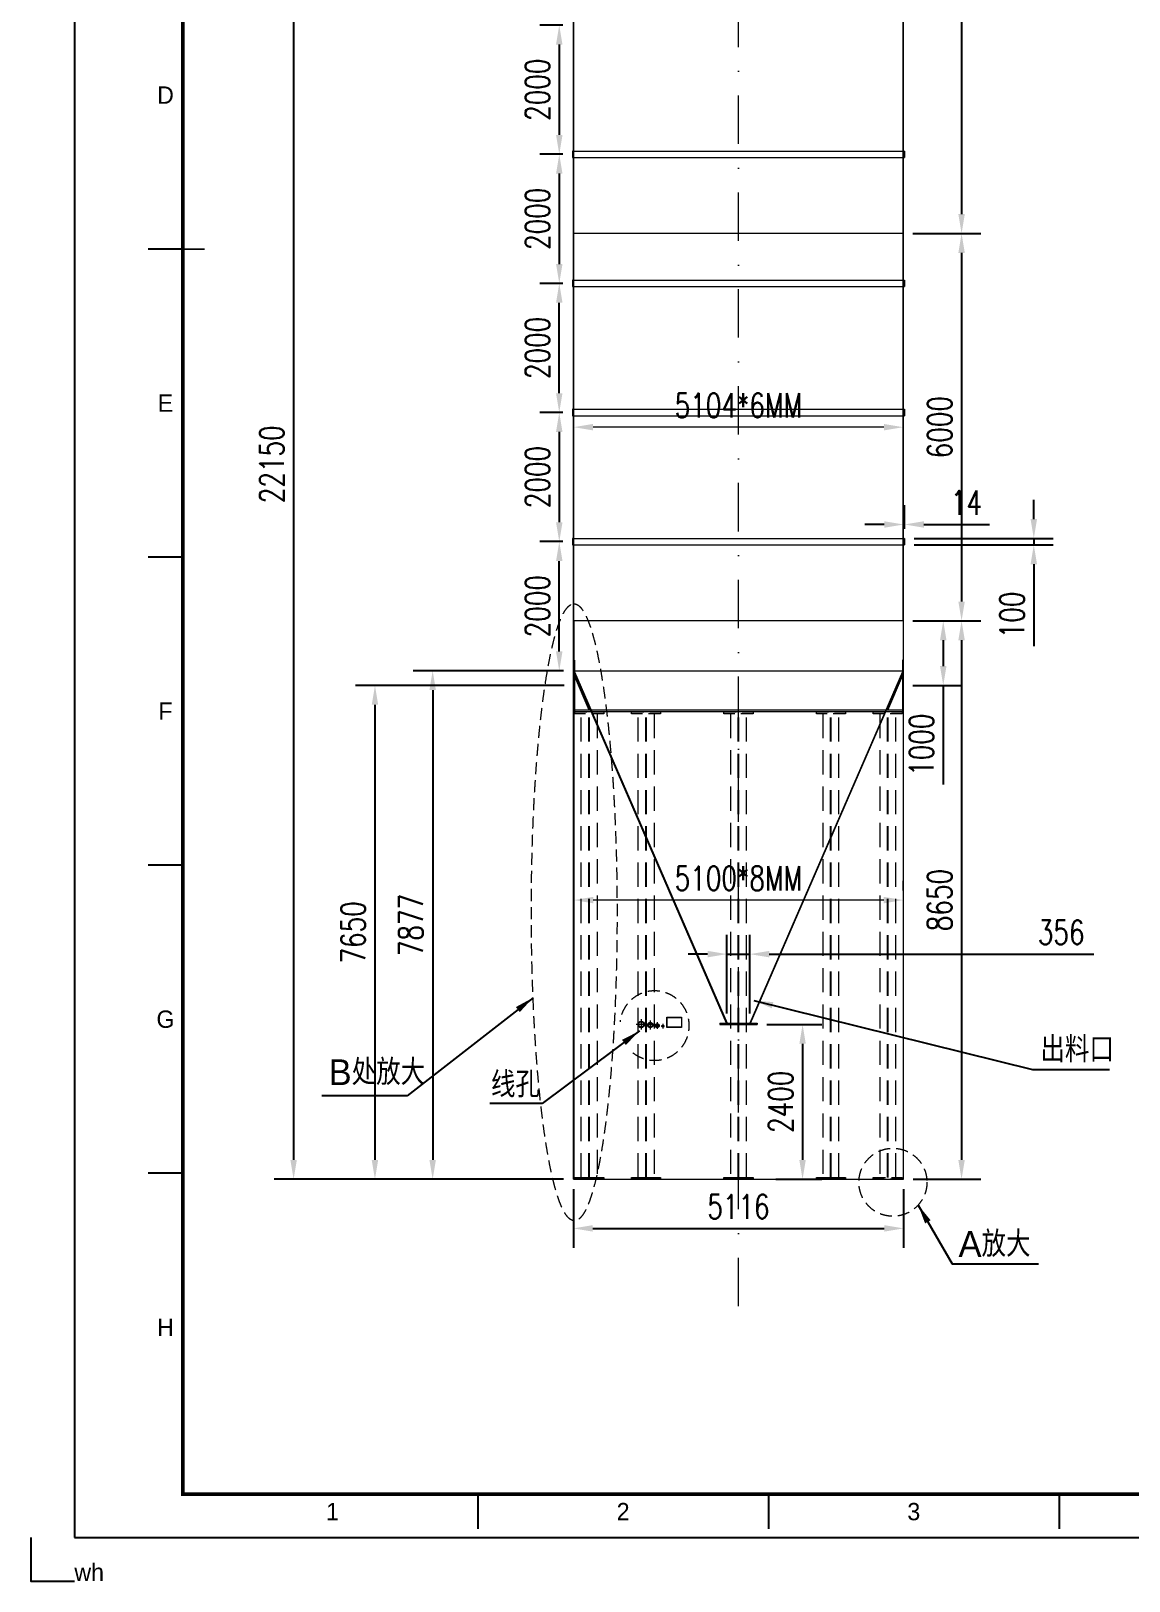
# Model space of a CAD drawing. Extents: x -1260320 to -915870, y -314911 to -145307.
# Drawn here: x -1177567 to -1160558, y -314911 to -290902 of the extents above; entities that cross this region are included whole.
import ezdxf
from ezdxf.enums import TextEntityAlignment as Align

# ---------------------------------------------------------------- set-up
doc = ezdxf.new("R2010")
doc.units = 0
doc.header["$LTSCALE"] = 1500
doc.header["$MEASUREMENT"] = 0
doc.header["$PDMODE"] = 1
doc.header["$PDSIZE"] = 50
for name, pattern in [('DASHDOT', [1, 0.5, -0.25, 0, -0.25]), ('HIDDEN', [0.375, 0.25, -0.125]), ('HIDDEN2', [0.1875, 0.125, -0.0625]), ('PF_CENTER', [2, 1.25, -0.25, 0.25, -0.25])]:
    doc.linetypes.add(name, pattern=pattern)
doc.layers.get('0').update_dxf_attribs({"color": 3, "linetype": 'CONTINUOUS'})
doc.layers.get('DEFPOINTS').update_dxf_attribs({"linetype": 'CONTINUOUS'})
for name, color, linetype in [('008_EQUIP', 1, 'CONTINUOUS'), ('_TCC_NET_BORDER', 7, 'CONTINUOUS'), ('SMPEN_CENTER', 1, 'PF_CENTER'), ('粗实线', 7, 'CONTINUOUS')]:
    doc.layers.add(name, color=color, linetype=linetype)
doc.styles.add('_TCC_NET_FSHZ_D_W1', font='tcc_comp', dxfattribs={"bigfont": 'tcc_chin'})
doc.styles.add('_TCC_NET_FSHZ_S_W075', font='tcc_simp', dxfattribs={"width": 0.75, "bigfont": 'tcc_hzdx'})
doc.styles.add('HZ2', font='tcc_simp', dxfattribs={"height": 2.5, "bigfont": 'tcc_hzdx'})
doc.styles.add('ROMANS', font='romans', dxfattribs={"width": 0.75})
doc.dimstyles.get("Standard").update_dxf_attribs({"dimscale": 150, "dimtxt": 2.5, "dimasz": 2, "dimexe": 2, "dimexo": 1, "dimgap": 1, "dimtad": 1, "dimdec": 0, "dimzin": 0, "dimdsep": 46, "dimtxsty": 'ROMANS', "dimcen": 0.09, "dimadec": 0, "dimazin": 0, "dimtfac": 1, "dimtdec": 4, "dimtmove": 0, "dimatfit": 3, "dimfxl": 0, "dimtolj": 1, "dimtzin": 0, "dimarcsym": 0})

# ---------------------------------------------------------------- blocks, each defined once
blk = doc.blocks.new('*D190')
at = {"layer": '008_EQUIP', "color": 0, "lineweight": -2}
for p, q in [((-1169166, -308839), (-1169166, -309749)), ((-1164050, -308839), (-1164050, -309749)), ((-1168866, -309449), (-1164350, -309449))]:
    blk.add_line(p, q, dxfattribs=at)
at = {"layer": '008_EQUIP', "color": 0}
for points in [[(-1168866, -309399), (-1168866, -309499), (-1169166, -309449)], [(-1164350, -309399), (-1164350, -309499), (-1164050, -309449)]]:
    blk.add_solid(points, dxfattribs=at)
at = {"layer": 'DEFPOINTS', "color": 0}
for p in [(-1169166, -308689), (-1164050, -308689), (-1164050, -309449)]:
    blk.add_point(p, dxfattribs=at)
at = {"layer": '008_EQUIP', "color": 0, "lineweight": 15, "insert": (-1166608, -309112), "char_height": 375, "attachment_point": 5, "style": 'ROMANS'}
blk.add_mtext('\\A1;5116', dxfattribs=at)
blk = doc.blocks.new('*D191')
at = {"layer": '008_EQUIP', "color": 0, "lineweight": -2}
for p, q in [((-1169316, -300812), (-1171645, -300812)), ((-1171345, -301112), (-1171345, -308389)), ((-1169316, -308689), (-1171645, -308689))]:
    blk.add_line(p, q, dxfattribs=at)
at = {"layer": '008_EQUIP', "color": 0}
for points in [[(-1171395, -301112), (-1171295, -301112), (-1171345, -300812)], [(-1171395, -308389), (-1171295, -308389), (-1171345, -308689)]]:
    blk.add_solid(points, dxfattribs=at)
at = {"layer": 'DEFPOINTS', "color": 0}
for p in [(-1169166, -300812), (-1171345, -308689), (-1169166, -308689)]:
    blk.add_point(p, dxfattribs=at)
at = {"layer": '008_EQUIP', "color": 0, "lineweight": 15, "insert": (-1171683, -304750), "char_height": 375, "attachment_point": 5, "rotation": 90, "style": 'ROMANS'}
blk.add_mtext('\\A1;7877', dxfattribs=at)
blk = doc.blocks.new('*D202')
at = {"layer": '008_EQUIP', "color": 0, "lineweight": -2}
for p, q in [((-1169330, -290812), (-1169684, -290812)), ((-1169384, -291112), (-1169384, -292512)), ((-1169330, -292812), (-1169684, -292812))]:
    blk.add_line(p, q, dxfattribs=at)
at = {"layer": '008_EQUIP', "color": 0}
for points in [[(-1169434, -291112), (-1169334, -291112), (-1169384, -290812)], [(-1169434, -292512), (-1169334, -292512), (-1169384, -292812)]]:
    blk.add_solid(points, dxfattribs=at)
at = {"layer": 'DEFPOINTS', "color": 0}
for p in [(-1169180, -290812), (-1169384, -292812), (-1169180, -292812)]:
    blk.add_point(p, dxfattribs=at)
at = {"layer": '008_EQUIP', "color": 0, "lineweight": 15, "insert": (-1169722, -291812), "char_height": 375, "attachment_point": 5, "rotation": 90, "style": 'ROMANS'}
blk.add_mtext('\\A1;2000', dxfattribs=at)
blk = doc.blocks.new('*D203')
at = {"layer": '008_EQUIP', "color": 0, "lineweight": -2}
for p, q in [((-1169330, -292812), (-1169684, -292812)), ((-1169384, -293112), (-1169384, -294512)), ((-1169330, -294812), (-1169684, -294812))]:
    blk.add_line(p, q, dxfattribs=at)
at = {"layer": '008_EQUIP', "color": 0}
for points in [[(-1169434, -293112), (-1169334, -293112), (-1169384, -292812)], [(-1169434, -294512), (-1169334, -294512), (-1169384, -294812)]]:
    blk.add_solid(points, dxfattribs=at)
at = {"layer": 'DEFPOINTS', "color": 0}
for p in [(-1169180, -292812), (-1169384, -294812), (-1169180, -294812)]:
    blk.add_point(p, dxfattribs=at)
at = {"layer": '008_EQUIP', "color": 0, "lineweight": 15, "insert": (-1169722, -293812), "char_height": 375, "attachment_point": 5, "rotation": 90, "style": 'ROMANS'}
blk.add_mtext('\\A1;2000', dxfattribs=at)
blk = doc.blocks.new('*D204')
at = {"layer": '008_EQUIP', "color": 0, "lineweight": -2}
for p, q in [((-1169330, -294812), (-1169684, -294812)), ((-1169384, -296512), (-1169384, -295112)), ((-1169330, -296812), (-1169684, -296812))]:
    blk.add_line(p, q, dxfattribs=at)
at = {"layer": '008_EQUIP', "color": 0}
for points in [[(-1169434, -295112), (-1169334, -295112), (-1169384, -294812)], [(-1169434, -296512), (-1169334, -296512), (-1169384, -296812)]]:
    blk.add_solid(points, dxfattribs=at)
at = {"layer": 'DEFPOINTS', "color": 0}
for p in [(-1169384, -294812), (-1169180, -294812), (-1169180, -296812)]:
    blk.add_point(p, dxfattribs=at)
at = {"layer": '008_EQUIP', "color": 0, "lineweight": 15, "insert": (-1169722, -295812), "char_height": 375, "attachment_point": 5, "rotation": 90, "style": 'ROMANS'}
blk.add_mtext('\\A1;2000', dxfattribs=at)
blk = doc.blocks.new('*D205')
at = {"layer": '008_EQUIP', "color": 0, "lineweight": -2}
for p, q in [((-1169330, -296812), (-1169684, -296812)), ((-1169384, -297112), (-1169384, -298512)), ((-1169330, -298812), (-1169684, -298812))]:
    blk.add_line(p, q, dxfattribs=at)
at = {"layer": '008_EQUIP', "color": 0}
for points in [[(-1169434, -297112), (-1169334, -297112), (-1169384, -296812)], [(-1169434, -298512), (-1169334, -298512), (-1169384, -298812)]]:
    blk.add_solid(points, dxfattribs=at)
at = {"layer": 'DEFPOINTS', "color": 0}
for p in [(-1169180, -296812), (-1169384, -298812), (-1169180, -298812)]:
    blk.add_point(p, dxfattribs=at)
at = {"layer": '008_EQUIP', "color": 0, "lineweight": 15, "insert": (-1169722, -297812), "char_height": 375, "attachment_point": 5, "rotation": 90, "style": 'ROMANS'}
blk.add_mtext('\\A1;2000', dxfattribs=at)
blk = doc.blocks.new('*D206')
at = {"layer": '008_EQUIP', "color": 0, "lineweight": -2}
for p, q in [((-1169330, -298812), (-1169684, -298812)), ((-1169384, -300512), (-1169384, -299112)), ((-1169316, -300812), (-1169684, -300812))]:
    blk.add_line(p, q, dxfattribs=at)
at = {"layer": '008_EQUIP', "color": 0}
for points in [[(-1169434, -299112), (-1169334, -299112), (-1169384, -298812)], [(-1169434, -300512), (-1169334, -300512), (-1169384, -300812)]]:
    blk.add_solid(points, dxfattribs=at)
at = {"layer": 'DEFPOINTS', "color": 0}
for p in [(-1169384, -298812), (-1169180, -298812), (-1169166, -300812)]:
    blk.add_point(p, dxfattribs=at)
at = {"layer": '008_EQUIP', "color": 0, "lineweight": 15, "insert": (-1169722, -299812), "char_height": 375, "attachment_point": 5, "rotation": 90, "style": 'ROMANS'}
blk.add_mtext('\\A1;2000', dxfattribs=at)
blk = doc.blocks.new('*D207')
at = {"layer": '008_EQUIP', "color": 0, "lineweight": -2}
for p, q in [((-1163886, -286539), (-1162852, -286539)), ((-1163152, -286839), (-1163152, -293739)), ((-1163906, -294039), (-1162852, -294039))]:
    blk.add_line(p, q, dxfattribs=at)
at = {"layer": '008_EQUIP', "color": 0}
for points in [[(-1163202, -286839), (-1163102, -286839), (-1163152, -286539)], [(-1163202, -293739), (-1163102, -293739), (-1163152, -294039)]]:
    blk.add_solid(points, dxfattribs=at)
at = {"layer": 'DEFPOINTS', "color": 0}
for p in [(-1164036, -286539), (-1164056, -294039), (-1163152, -294039)]:
    blk.add_point(p, dxfattribs=at)
at = {"layer": '008_EQUIP', "color": 0, "lineweight": 15, "insert": (-1163490, -290289), "char_height": 375, "attachment_point": 5, "rotation": 90, "style": 'ROMANS'}
blk.add_mtext('\\A1;7500', dxfattribs=at)
blk = doc.blocks.new('*D209')
at = {"layer": '008_EQUIP', "color": 0, "lineweight": -2}
for p, q in [((-1163900, -294039), (-1162852, -294039)), ((-1163152, -294339), (-1163152, -299739)), ((-1163908, -300039), (-1162852, -300039))]:
    blk.add_line(p, q, dxfattribs=at)
at = {"layer": '008_EQUIP', "color": 0}
for points in [[(-1163202, -294339), (-1163102, -294339), (-1163152, -294039)], [(-1163202, -299739), (-1163102, -299739), (-1163152, -300039)]]:
    blk.add_solid(points, dxfattribs=at)
at = {"layer": 'DEFPOINTS', "color": 0}
for p in [(-1164050, -294039), (-1164058, -300039), (-1163152, -300039)]:
    blk.add_point(p, dxfattribs=at)
at = {"layer": '008_EQUIP', "color": 0, "lineweight": 15, "insert": (-1163490, -297039), "char_height": 375, "attachment_point": 5, "rotation": 90, "style": 'ROMANS'}
blk.add_mtext('\\A1;6000', dxfattribs=at)
blk = doc.blocks.new('*D210')
at = {"layer": '008_EQUIP', "color": 0, "lineweight": -2}
for p, q in [((-1163908, -300039), (-1162852, -300039)), ((-1163152, -300339), (-1163152, -308389)), ((-1163900, -308689), (-1162852, -308689))]:
    blk.add_line(p, q, dxfattribs=at)
at = {"layer": '008_EQUIP', "color": 0}
for points in [[(-1163202, -300339), (-1163102, -300339), (-1163152, -300039)], [(-1163202, -308389), (-1163102, -308389), (-1163152, -308689)]]:
    blk.add_solid(points, dxfattribs=at)
at = {"layer": 'DEFPOINTS', "color": 0}
for p in [(-1164058, -300039), (-1164050, -308689), (-1163152, -308689)]:
    blk.add_point(p, dxfattribs=at)
at = {"layer": '008_EQUIP', "color": 0, "lineweight": 15, "insert": (-1163490, -304364), "char_height": 375, "attachment_point": 5, "rotation": 90, "style": 'ROMANS'}
blk.add_mtext('\\A1;8650', dxfattribs=at)
blk = doc.blocks.new('*D211')
at = {"layer": '008_EQUIP', "color": 0, "lineweight": -2}
for p, q in [((-1166170, -306289), (-1165315, -306289)), ((-1165615, -306589), (-1165615, -308389)), ((-1166029, -308689), (-1165315, -308689))]:
    blk.add_line(p, q, dxfattribs=at)
at = {"layer": '008_EQUIP', "color": 0}
for points in [[(-1165665, -306589), (-1165565, -306589), (-1165615, -306289)], [(-1165665, -308389), (-1165565, -308389), (-1165615, -308689)]]:
    blk.add_solid(points, dxfattribs=at)
at = {"layer": 'DEFPOINTS', "color": 0}
for p in [(-1166320, -306289), (-1166179, -308689), (-1165615, -308689)]:
    blk.add_point(p, dxfattribs=at)
at = {"layer": '008_EQUIP', "color": 0, "lineweight": 15, "insert": (-1165953, -307489), "char_height": 375, "attachment_point": 5, "rotation": 90, "style": 'ROMANS'}
blk.add_mtext('\\A1;2400', dxfattribs=at)
blk = doc.blocks.new('*D212')
at = {"layer": '008_EQUIP', "color": 0, "lineweight": -2}
for p, q in [((-1166786, -306119), (-1166786, -304901)), ((-1166430, -306119), (-1166430, -304901)), ((-1167086, -305201), (-1167386, -305201)), ((-1166786, -305201), (-1166430, -305201)), ((-1166130, -305201), (-1161105, -305201))]:
    blk.add_line(p, q, dxfattribs=at)
at = {"layer": '008_EQUIP', "color": 0}
for points in [[(-1167086, -305151), (-1167086, -305251), (-1166786, -305201)], [(-1166130, -305151), (-1166130, -305251), (-1166430, -305201)]]:
    blk.add_solid(points, dxfattribs=at)
at = {"layer": 'DEFPOINTS', "color": 0}
for p in [(-1166430, -305201), (-1166786, -306269), (-1166430, -306269)]:
    blk.add_point(p, dxfattribs=at)
at = {"layer": '008_EQUIP', "color": 0, "lineweight": 15, "insert": (-1161609, -304864), "char_height": 375, "attachment_point": 5, "style": 'ROMANS'}
blk.add_mtext('\\A1;356', dxfattribs=at)
blk = doc.blocks.new('*D213')
at = {"layer": '008_EQUIP', "color": 0, "lineweight": -2}
for p, q in [((-1162033, -298462), (-1162033, -298162)), ((-1163886, -298762), (-1161733, -298762)), ((-1163886, -298862), (-1161733, -298862)), ((-1162033, -298762), (-1162033, -298862)), ((-1162033, -299162), (-1162033, -300431))]:
    blk.add_line(p, q, dxfattribs=at)
at = {"layer": '008_EQUIP', "color": 0}
for points in [[(-1162083, -298462), (-1161983, -298462), (-1162033, -298762)], [(-1162083, -299162), (-1161983, -299162), (-1162033, -298862)]]:
    blk.add_solid(points, dxfattribs=at)
at = {"layer": 'DEFPOINTS', "color": 0}
for p in [(-1164036, -298762), (-1164036, -298862), (-1162033, -298862)]:
    blk.add_point(p, dxfattribs=at)
at = {"layer": '008_EQUIP', "color": 0, "lineweight": 15, "insert": (-1162370, -299947), "char_height": 375, "attachment_point": 5, "rotation": 90, "style": 'ROMANS'}
blk.add_mtext('\\A1;100', dxfattribs=at)
blk = doc.blocks.new('*D214')
at = {"layer": '008_EQUIP', "color": 0, "lineweight": -2}
for p, q in [((-1164050, -298612), (-1164050, -298246)), ((-1164036, -298612), (-1164036, -298246)), ((-1164350, -298546), (-1164650, -298546)), ((-1164050, -298546), (-1164036, -298546)), ((-1163736, -298546), (-1162720, -298546))]:
    blk.add_line(p, q, dxfattribs=at)
at = {"layer": '008_EQUIP', "color": 0}
for points in [[(-1164350, -298496), (-1164350, -298596), (-1164050, -298546)], [(-1163736, -298496), (-1163736, -298596), (-1164036, -298546)]]:
    blk.add_solid(points, dxfattribs=at)
at = {"layer": 'DEFPOINTS', "color": 0}
for p in [(-1164036, -298546), (-1164050, -298762), (-1164036, -298762)]:
    blk.add_point(p, dxfattribs=at)
at = {"layer": '008_EQUIP', "color": 0, "lineweight": 15, "insert": (-1163078, -298209), "char_height": 375, "attachment_point": 5, "style": 'ROMANS'}
blk.add_mtext('\\A1;14', dxfattribs=at)
blk = doc.blocks.new('*D216')
at = {"layer": '008_EQUIP', "color": 0, "lineweight": -2}
for p, q in [((-1169316, -286539), (-1173799, -286539)), ((-1173499, -286839), (-1173499, -308389)), ((-1169316, -308689), (-1173799, -308689))]:
    blk.add_line(p, q, dxfattribs=at)
at = {"layer": '008_EQUIP', "color": 0}
for points in [[(-1173549, -286839), (-1173449, -286839), (-1173499, -286539)], [(-1173549, -308389), (-1173449, -308389), (-1173499, -308689)]]:
    blk.add_solid(points, dxfattribs=at)
at = {"layer": 'DEFPOINTS', "color": 0}
for p in [(-1169166, -286539), (-1173499, -308689), (-1169166, -308689)]:
    blk.add_point(p, dxfattribs=at)
at = {"layer": '008_EQUIP', "color": 0, "lineweight": 15, "insert": (-1173836, -297614), "char_height": 375, "attachment_point": 5, "rotation": 90, "style": 'ROMANS'}
blk.add_mtext('\\A1;22150', dxfattribs=at)
blk = doc.blocks.new('_TCCDWGBORDER01H2A100841X594')
at = {"color": 7, "linetype": 'Continuous'}
for p, q in [((25, 297), (17, 297)), ((25, 226), (17, 226)), ((25, 155), (17, 155)), ((25, 84), (17, 84)), ((93, 10), (93, 2)), ((160, 10), (160, 2)), ((227, 10), (227, 2))]:
    blk.add_line(p, q, dxfattribs=at)
blk.add_lwpolyline([(0, 0), (841, 0), (841, 594), (0, 594)], close=True, dxfattribs=at)
at = {"color": 4, "linetype": 'Continuous', "const_width": 0.8}
blk.add_lwpolyline([(25, 10), (831, 10), (831, 584), (25, 584)], close=True, dxfattribs=at)
at = {"color": 4, "linetype": 'Continuous', "const_width": 0.4}
blk.add_lwpolyline([(30, 297), (17, 297)], dxfattribs=at)
at = {"color": 7, "linetype": 'Continuous'}
blk.add_lwpolyline([(-10, 0), (-10, -10), (0, -10)], dxfattribs=at)
at = {"color": 7, "style": '_TCC_NET_FSHZ_D_W1'}
for s, p in [('D', (21, 332.5)), ('E', (21, 261.5)), ('F', (21, 190.5)), ('G', (21, 119.5)), ('H', (21, 48.5)), ('1', (59.5, 6)), ('2', (126.5, 6)), ('3', (193.5, 6))]:
    blk.add_text(s, height=4, dxfattribs=at).set_placement(p, align=Align.MIDDLE_CENTER)
at = {"color": 1, "style": '_TCC_NET_FSHZ_S_W075', "flags": 8}
blk.add_attdef('FILE_NAME', (-6, 0), '', height=4, rotation=90, dxfattribs=at)
blk.add_attdef('USER_NAME', (0, -10), '', height=4, dxfattribs=at)
at = {"color": 1, "style": '_TCC_NET_FSHZ_S_W075', "flags": 9}
blk.add_attdef('BORDER_SIZE', text='', height=4, dxfattribs=at).set_placement((841, -10), align=Align.RIGHT)
blk = doc.blocks.new('*D294')
at = {"layer": '008_EQUIP', "color": 0, "lineweight": -2}
for p, q in [((-1163758, -300039), (-1163136, -300039)), ((-1163436, -300339), (-1163436, -300739)), ((-1163908, -301039), (-1163136, -301039)), ((-1163436, -301039), (-1163436, -302576))]:
    blk.add_line(p, q, dxfattribs=at)
at = {"layer": '008_EQUIP', "color": 0}
for points in [[(-1163486, -300339), (-1163386, -300339), (-1163436, -300039)], [(-1163486, -300739), (-1163386, -300739), (-1163436, -301039)]]:
    blk.add_solid(points, dxfattribs=at)
at = {"layer": 'DEFPOINTS', "color": 0}
for p in [(-1163908, -300039), (-1163436, -300039), (-1164058, -301039)]:
    blk.add_point(p, dxfattribs=at)
at = {"layer": '008_EQUIP', "color": 0, "lineweight": 15, "insert": (-1163773, -301958), "char_height": 375, "attachment_point": 5, "rotation": 90, "style": 'ROMANS'}
blk.add_mtext('\\A1;1000', dxfattribs=at)
blk = doc.blocks.new('*D295')
at = {"layer": '008_EQUIP', "color": 0, "lineweight": -2}
for p, q in [((-1169308, -301039), (-1172539, -301039)), ((-1172239, -301339), (-1172239, -308389)), ((-1171795, -308689), (-1172539, -308689))]:
    blk.add_line(p, q, dxfattribs=at)
at = {"layer": '008_EQUIP', "color": 0}
for points in [[(-1172289, -301339), (-1172189, -301339), (-1172239, -301039)], [(-1172289, -308389), (-1172189, -308389), (-1172239, -308689)]]:
    blk.add_solid(points, dxfattribs=at)
at = {"layer": 'DEFPOINTS', "color": 0}
for p in [(-1169158, -301039), (-1172239, -308689), (-1171645, -308689)]:
    blk.add_point(p, dxfattribs=at)
at = {"layer": '008_EQUIP', "color": 0, "lineweight": 15, "insert": (-1172577, -304864), "char_height": 375, "attachment_point": 5, "rotation": 90, "style": 'ROMANS'}
blk.add_mtext('\\A1;7650', dxfattribs=at)

msp = doc.modelspace()

# ---------------------------------------------------------------- hatches: boundary and pattern name
at = {"layer": '008_EQUIP', "lineweight": 15}
h = msp.add_hatch(color=0, dxfattribs=at)
h.paths.add_polyline_path([(-1169165.626, -301032.744), (-1169165.626, -301038.795), (-1169157.626, -301038.795)])
h.paths.add_polyline_path([(-1169157.626, -301038.795), (-1169165.626, -301038.795), (-1169165.626, -301044.847)])
h = msp.add_hatch(color=0, dxfattribs=at)
h.paths.add_polyline_path([(-1164049.626, -301032.744), (-1164049.626, -301038.795), (-1164057.626, -301038.795)])
h.paths.add_polyline_path([(-1164057.626, -301038.795), (-1164049.626, -301038.795), (-1164049.626, -301044.847)])

# ---------------------------------------------------------------- linework, layer by layer
at = {"layer": '008_EQUIP', "linetype": 'DASHDOT', "lineweight": 15}
msp.add_line((-1166607.626, -310652.9), (-1166607.626, -275818), dxfattribs=at)
at = {"layer": '008_EQUIP', "color": 0, "linetype": 'ByBlock', "lineweight": 15}
for p, q in [((-1169165.626, -308688.795), (-1169165.626, -286538.795)), ((-1169160.626, -294038.795), (-1169160.626, -286538.795)), ((-1164054.626, -294038.795), (-1164054.626, -286538.795)), ((-1164054.626, -294038.795), (-1164054.626, -286538.795)), ((-1164049.626, -308688.795), (-1164049.626, -286538.795)), ((-1169159.626, -300038.795), (-1169159.626, -294038.795)), ((-1164055.626, -300038.795), (-1164055.626, -294038.795)), ((-1164049.626, -300038.795), (-1169165.626, -300038.795)), ((-1169165.626, -300038.795), (-1169157.626, -300038.795)), ((-1169165.626, -300038.795), (-1169159.626, -300038.795)), ((-1169157.626, -300038.795), (-1169157.626, -308688.795)), ((-1164057.626, -300038.795), (-1164057.626, -308688.795)), ((-1169165.626, -300811.795), (-1164049.626, -300811.795)), ((-1169157.626, -301038.795), (-1169165.626, -301038.795)), ((-1164049.626, -301038.795), (-1164057.626, -301038.795)), ((-1164057.626, -301038.795), (-1164049.626, -301038.795)), ((-1166895.362, -306268.795), (-1166319.89, -306268.795)), ((-1166895.362, -306268.795), (-1166895.362, -306288.795)), ((-1166895.362, -306288.795), (-1166319.89, -306288.795)), ((-1166785.626, -306268.795), (-1166793.626, -306268.795)), ((-1166785.626, -306268.795), (-1166429.626, -306268.795)), ((-1166429.626, -306268.795), (-1166421.626, -306268.795)), ((-1166319.89, -306268.795), (-1166319.89, -306288.795))]:
    msp.add_line(p, q, dxfattribs=at)
at = {"layer": '008_EQUIP', "color": 0, "lineweight": 15}
for p, q in [((-1169165.626, -292761.795), (-1169179.626, -292761.795)), ((-1169179.626, -292761.795), (-1169179.626, -292861.795)), ((-1169179.626, -292761.795), (-1164035.626, -292761.795)), ((-1169165.626, -292761.795), (-1169179.626, -292775.795)), ((-1169165.626, -292769.76), (-1169179.626, -292783.76)), ((-1169165.626, -292777.724), (-1169179.626, -292791.724)), ((-1169165.626, -292785.689), (-1169179.626, -292799.689)), ((-1169165.626, -292793.654), (-1169179.626, -292807.654)), ((-1169165.626, -292801.618), (-1169179.626, -292815.618)), ((-1169165.626, -292809.583), (-1169179.626, -292823.583)), ((-1169165.626, -292817.547), (-1169179.626, -292831.547)), ((-1169165.626, -292825.512), (-1169179.626, -292839.512)), ((-1169165.626, -292833.476), (-1169179.626, -292847.476)), ((-1169165.626, -292841.441), (-1169179.626, -292855.441)), ((-1169179.626, -292861.795), (-1169165.626, -292861.795)), ((-1169165.626, -292849.406), (-1169178.016, -292861.795)), ((-1169165.626, -292861.795), (-1169165.626, -292761.795)), ((-1169165.626, -292861.795), (-1164035.626, -292861.795)), ((-1164049.626, -292861.795), (-1164049.626, -292761.795)), ((-1164049.626, -292761.795), (-1164035.626, -292761.795)), ((-1164049.626, -292861.795), (-1164049.626, -292761.795)), ((-1164049.626, -292761.795), (-1164035.626, -292761.795)), ((-1164035.626, -292761.795), (-1164049.626, -292775.795)), ((-1164035.626, -292769.76), (-1164049.626, -292783.76)), ((-1164035.626, -292777.724), (-1164049.626, -292791.724)), ((-1164035.626, -292785.689), (-1164049.626, -292799.689)), ((-1164035.626, -292793.654), (-1164049.626, -292807.654)), ((-1164035.626, -292801.618), (-1164049.626, -292815.618)), ((-1164035.626, -292809.583), (-1164049.626, -292823.583)), ((-1164035.626, -292817.547), (-1164049.626, -292831.547)), ((-1164035.626, -292825.512), (-1164049.626, -292839.512)), ((-1164035.626, -292833.476), (-1164049.626, -292847.476)), ((-1164035.626, -292841.441), (-1164049.626, -292855.441)), ((-1164035.626, -292861.795), (-1164049.626, -292861.795)), ((-1164035.626, -292861.795), (-1164049.626, -292861.795)), ((-1164035.626, -292849.406), (-1164048.016, -292861.795)), ((-1164035.626, -292761.795), (-1164035.626, -292861.795)), ((-1164035.626, -292761.795), (-1164035.626, -292861.795)), ((-1164049.626, -294038.795), (-1169165.626, -294038.795)), ((-1169165.626, -294038.795), (-1169160.626, -294038.795)), ((-1164049.626, -294038.795), (-1164054.626, -294038.795)), ((-1169165.626, -294761.795), (-1169179.626, -294761.795)), ((-1169179.626, -294761.795), (-1169179.626, -294861.795)), ((-1169179.626, -294761.795), (-1164035.626, -294761.795)), ((-1169165.626, -294761.795), (-1169179.626, -294775.795)), ((-1169165.626, -294769.76), (-1169179.626, -294783.76)), ((-1169165.626, -294777.724), (-1169179.626, -294791.724)), ((-1169165.626, -294785.689), (-1169179.626, -294799.689)), ((-1169165.626, -294793.654), (-1169179.626, -294807.654)), ((-1169165.626, -294801.618), (-1169179.626, -294815.618)), ((-1169165.626, -294809.583), (-1169179.626, -294823.583)), ((-1169165.626, -294817.547), (-1169179.626, -294831.547)), ((-1169165.626, -294861.795), (-1169165.626, -294761.795)), ((-1164049.626, -294861.795), (-1164049.626, -294761.795)), ((-1164049.626, -294761.795), (-1164035.626, -294761.795)), ((-1164049.626, -294861.795), (-1164049.626, -294761.795)), ((-1164049.626, -294761.795), (-1164035.626, -294761.795)), ((-1164035.626, -294761.795), (-1164049.626, -294775.795)), ((-1164035.626, -294769.76), (-1164049.626, -294783.76)), ((-1164035.626, -294777.724), (-1164049.626, -294791.724)), ((-1164035.626, -294785.689), (-1164049.626, -294799.689)), ((-1164035.626, -294793.654), (-1164049.626, -294807.654)), ((-1164035.626, -294801.618), (-1164049.626, -294815.618)), ((-1164035.626, -294809.583), (-1164049.626, -294823.583)), ((-1164035.626, -294817.547), (-1164049.626, -294831.547)), ((-1164035.626, -294761.795), (-1164035.626, -294861.795)), ((-1164035.626, -294761.795), (-1164035.626, -294861.795)), ((-1169165.626, -294825.512), (-1169179.626, -294839.512)), ((-1169165.626, -294833.476), (-1169179.626, -294847.476)), ((-1169165.626, -294841.441), (-1169179.626, -294855.441)), ((-1169179.626, -294861.795), (-1169165.626, -294861.795)), ((-1169165.626, -294849.406), (-1169178.016, -294861.795)), ((-1169165.626, -294861.795), (-1164035.626, -294861.795)), ((-1164035.626, -294825.512), (-1164049.626, -294839.512)), ((-1164035.626, -294833.476), (-1164049.626, -294847.476)), ((-1164035.626, -294841.441), (-1164049.626, -294855.441)), ((-1164035.626, -294861.795), (-1164049.626, -294861.795)), ((-1164035.626, -294861.795), (-1164049.626, -294861.795)), ((-1164035.626, -294849.406), (-1164048.016, -294861.795)), ((-1169159.626, -296888.795), (-1169159.626, -296738.795)), ((-1164055.626, -296888.795), (-1164055.626, -296738.795)), ((-1169165.626, -296761.795), (-1169179.626, -296761.795)), ((-1169179.626, -296761.795), (-1169179.626, -296861.795)), ((-1169179.626, -296761.795), (-1164035.626, -296761.795)), ((-1169165.626, -296761.795), (-1169179.626, -296775.795)), ((-1169165.626, -296769.76), (-1169179.626, -296783.76)), ((-1169165.626, -296777.724), (-1169179.626, -296791.724)), ((-1169165.626, -296785.689), (-1169179.626, -296799.689)), ((-1169165.626, -296793.654), (-1169179.626, -296807.654)), ((-1169165.626, -296801.618), (-1169179.626, -296815.618)), ((-1169165.626, -296809.583), (-1169179.626, -296823.583)), ((-1169165.626, -296817.547), (-1169179.626, -296831.547)), ((-1169165.626, -296825.512), (-1169179.626, -296839.512)), ((-1169165.626, -296833.476), (-1169179.626, -296847.476)), ((-1169165.626, -296841.441), (-1169179.626, -296855.441)), ((-1169179.626, -296861.795), (-1169165.626, -296861.795)), ((-1169165.626, -296849.406), (-1169178.016, -296861.795)), ((-1169165.626, -296861.795), (-1169165.626, -296761.795)), ((-1169165.626, -296861.795), (-1164035.626, -296861.795)), ((-1164049.626, -296861.795), (-1164049.626, -296761.795)), ((-1164049.626, -296761.795), (-1164035.626, -296761.795)), ((-1164049.626, -296861.795), (-1164049.626, -296761.795)), ((-1164049.626, -296761.795), (-1164035.626, -296761.795)), ((-1164035.626, -296761.795), (-1164049.626, -296775.795)), ((-1164035.626, -296769.76), (-1164049.626, -296783.76)), ((-1164035.626, -296777.724), (-1164049.626, -296791.724)), ((-1164035.626, -296785.689), (-1164049.626, -296799.689)), ((-1164035.626, -296793.654), (-1164049.626, -296807.654)), ((-1164035.626, -296801.618), (-1164049.626, -296815.618)), ((-1164035.626, -296809.583), (-1164049.626, -296823.583)), ((-1164035.626, -296817.547), (-1164049.626, -296831.547)), ((-1164035.626, -296825.512), (-1164049.626, -296839.512)), ((-1164035.626, -296833.476), (-1164049.626, -296847.476)), ((-1164035.626, -296841.441), (-1164049.626, -296855.441)), ((-1164035.626, -296861.795), (-1164049.626, -296861.795)), ((-1164035.626, -296861.795), (-1164049.626, -296861.795)), ((-1164035.626, -296849.406), (-1164048.016, -296861.795)), ((-1164035.626, -296761.795), (-1164035.626, -296861.795)), ((-1164035.626, -296761.795), (-1164035.626, -296861.795)), ((-1164355.626, -297038.795), (-1168859.626, -297038.795)), ((-1169165.626, -298761.795), (-1169179.626, -298761.795)), ((-1169179.626, -298761.795), (-1169179.626, -298861.795)), ((-1169179.626, -298761.795), (-1164035.626, -298761.795)), ((-1169165.626, -298761.795), (-1169179.626, -298775.795)), ((-1169165.626, -298769.76), (-1169179.626, -298783.76)), ((-1169165.626, -298777.724), (-1169179.626, -298791.724)), ((-1169165.626, -298785.689), (-1169179.626, -298799.689)), ((-1169165.626, -298793.654), (-1169179.626, -298807.654)), ((-1169165.626, -298801.618), (-1169179.626, -298815.618)), ((-1169165.626, -298809.583), (-1169179.626, -298823.583)), ((-1169165.626, -298817.547), (-1169179.626, -298831.547)), ((-1169165.626, -298825.512), (-1169179.626, -298839.512)), ((-1169165.626, -298833.476), (-1169179.626, -298847.476)), ((-1169165.626, -298841.441), (-1169179.626, -298855.441)), ((-1169179.626, -298861.795), (-1169165.626, -298861.795)), ((-1169165.626, -298849.406), (-1169178.016, -298861.795)), ((-1169165.626, -298861.795), (-1169165.626, -298761.795)), ((-1169165.626, -298861.795), (-1164035.626, -298861.795)), ((-1164049.626, -298861.795), (-1164049.626, -298761.795)), ((-1164049.626, -298761.795), (-1164035.626, -298761.795)), ((-1164035.626, -298761.795), (-1164049.626, -298775.795)), ((-1164035.626, -298769.76), (-1164049.626, -298783.76)), ((-1164035.626, -298777.724), (-1164049.626, -298791.724)), ((-1164035.626, -298785.689), (-1164049.626, -298799.689)), ((-1164035.626, -298793.654), (-1164049.626, -298807.654)), ((-1164035.626, -298801.618), (-1164049.626, -298815.618)), ((-1164035.626, -298809.583), (-1164049.626, -298823.583)), ((-1164035.626, -298817.547), (-1164049.626, -298831.547)), ((-1164035.626, -298825.512), (-1164049.626, -298839.512)), ((-1164035.626, -298833.476), (-1164049.626, -298847.476)), ((-1164035.626, -298841.441), (-1164049.626, -298855.441)), ((-1164035.626, -298861.795), (-1164049.626, -298861.795)), ((-1164035.626, -298849.406), (-1164048.016, -298861.795)), ((-1164035.626, -298761.795), (-1164035.626, -298861.795)), ((-1169157.626, -300649.795), (-1169149.626, -300649.795)), ((-1169149.626, -300649.795), (-1169149.626, -301449.795)), ((-1164057.626, -300649.795), (-1164065.626, -300649.795)), ((-1164065.626, -300649.795), (-1164065.626, -301449.795)), ((-1169157.626, -301038.795), (-1169165.626, -301032.744)), ((-1169157.626, -301038.795), (-1169165.626, -301044.847)), ((-1169149.626, -300830.2), (-1166785.626, -306268.795)), ((-1169149.626, -300848.615), (-1169142.894, -300845.689)), ((-1166794.288, -306268.795), (-1169149.626, -300848.615)), ((-1168918.865, -301419.795), (-1169149.626, -300888.761)), ((-1164065.626, -300830.2), (-1166429.626, -306268.795)), ((-1166420.965, -306268.795), (-1164065.626, -300848.615)), ((-1164296.387, -301419.795), (-1164065.626, -300888.761)), ((-1164065.626, -300848.615), (-1164072.359, -300845.689)), ((-1164057.626, -301038.795), (-1164049.626, -301032.744)), ((-1164057.626, -301038.795), (-1164049.626, -301044.847)), ((-1168901.42, -301419.795), (-1169157.626, -301419.795)), ((-1164334.947, -301449.795), (-1169157.626, -301449.795)), ((-1164321.906, -301419.795), (-1168893.346, -301419.795)), ((-1164057.626, -301449.795), (-1164326.869, -301449.795)), ((-1164057.626, -301419.795), (-1164313.833, -301419.795)), ((-1169165.626, -308688.795), (-1164049.626, -308688.795))]:
    msp.add_line(p, q, dxfattribs=at)
at = {"layer": '008_EQUIP', "color": 4, "linetype": 'HIDDEN2', "lineweight": 15}
for p, q in [((-1168795.288, -301449.795), (-1169045.288, -301449.795)), ((-1167913.649, -301449.795), (-1168163.649, -301449.795)), ((-1165051.604, -301449.795), (-1165301.604, -301449.795)), ((-1164169.965, -301449.795), (-1164419.965, -301449.795)), ((-1164419.965, -308688.795), (-1164169.965, -308688.795)), ((-1164299.465, -308688.795), (-1164290.465, -308688.795))]:
    msp.add_line(p, q, dxfattribs=at)
at = {"layer": '008_EQUIP', "color": 4, "linetype": 'HIDDEN', "lineweight": 15}
for p, q in [((-1169045.288, -308658.795), (-1169045.288, -301479.795)), ((-1168924.788, -308658.795), (-1168924.788, -301479.795)), ((-1168915.788, -308658.795), (-1168915.788, -301479.795)), ((-1168795.288, -301479.795), (-1168795.288, -308658.795)), ((-1168163.649, -308658.795), (-1168163.649, -301479.795)), ((-1168043.149, -308658.795), (-1168043.149, -301479.795)), ((-1168034.149, -308658.795), (-1168034.149, -301479.795)), ((-1167913.649, -301479.795), (-1167913.649, -308658.795)), ((-1166732.626, -301479.795), (-1166732.626, -308658.795)), ((-1166612.126, -308658.795), (-1166612.126, -301479.795)), ((-1166603.126, -308658.795), (-1166603.126, -301479.795)), ((-1166482.626, -308658.795), (-1166482.626, -301479.795)), ((-1165301.604, -301479.795), (-1165301.604, -308658.795)), ((-1165181.104, -308658.795), (-1165181.104, -301479.795)), ((-1165172.104, -308658.795), (-1165172.104, -301479.795)), ((-1165051.604, -308658.795), (-1165051.604, -301479.795)), ((-1164419.965, -301479.795), (-1164419.965, -308658.795)), ((-1164299.465, -308658.795), (-1164299.465, -301479.795)), ((-1164290.465, -308658.795), (-1164290.465, -301479.795)), ((-1164169.965, -308658.795), (-1164169.965, -301479.795))]:
    msp.add_line(p, q, dxfattribs=at)
at = {"layer": '008_EQUIP', "color": 4, "linetype": 'ByBlock', "lineweight": 15}
for p, q in [((-1166482.626, -301449.795), (-1166732.626, -301449.795)), ((-1169045.288, -308688.795), (-1168795.288, -308688.795)), ((-1168924.788, -308688.795), (-1168915.788, -308688.795)), ((-1168163.649, -308688.795), (-1167913.649, -308688.795)), ((-1168043.149, -308688.795), (-1168034.149, -308688.795)), ((-1166732.626, -308688.795), (-1166482.626, -308688.795)), ((-1166612.126, -308688.795), (-1166603.126, -308688.795)), ((-1165301.604, -308688.795), (-1165051.604, -308688.795)), ((-1165181.104, -308688.795), (-1165172.104, -308688.795))]:
    msp.add_line(p, q, dxfattribs=at)
at = {"layer": '008_EQUIP', "color": 3, "lineweight": 15}
for p, q in [((-1169157.626, -304213.795), (-1169157.626, -304063.795)), ((-1164057.626, -304213.795), (-1164057.626, -304063.795))]:
    msp.add_line(p, q, dxfattribs=at)
at = {"layer": '008_EQUIP', "color": 1, "lineweight": 15}
msp.add_line((-1164357.626, -304363.795), (-1168857.626, -304363.795), dxfattribs=at)
at = {"layer": '008_EQUIP', "color": 0, "linetype": 'HIDDEN2', "lineweight": 15}
for p, q in [((-1166794.288, -306268.795), (-1166794.288, -306288.795)), ((-1166785.626, -306268.795), (-1166785.626, -306288.795)), ((-1166429.626, -306268.795), (-1166429.626, -306288.795)), ((-1166421.626, -306268.795), (-1166421.626, -306288.795))]:
    msp.add_line(p, q, dxfattribs=at)
at = {"layer": '008_EQUIP', "color": 4, "linetype": 'HIDDEN2', "lineweight": 15}
for points in [[(-1169145.288, -301449.795), (-1168695.288, -301449.795), (-1168695.288, -301479.795), (-1169145.288, -301479.795)], [(-1168263.649, -301449.795), (-1167813.649, -301449.795), (-1167813.649, -301479.795), (-1168263.649, -301479.795)], [(-1166832.626, -301449.795), (-1166382.626, -301449.795), (-1166382.626, -301479.795), (-1166832.626, -301479.795)], [(-1165401.604, -301449.795), (-1164951.604, -301449.795), (-1164951.604, -301479.795), (-1165401.604, -301479.795)], [(-1164519.965, -301449.795), (-1164069.965, -301449.795), (-1164069.965, -301479.795), (-1164519.965, -301479.795)], [(-1164519.965, -308658.795), (-1164069.965, -308658.795), (-1164069.965, -308688.795), (-1164519.965, -308688.795)]]:
    msp.add_lwpolyline(points, close=True, dxfattribs=at)
at = {"layer": '008_EQUIP', "color": 4, "linetype": 'ByBlock', "lineweight": 15}
for points in [[(-1169145.288, -308658.795), (-1168695.288, -308658.795), (-1168695.288, -308688.795), (-1169145.288, -308688.795)], [(-1168263.649, -308658.795), (-1167813.649, -308658.795), (-1167813.649, -308688.795), (-1168263.649, -308688.795)], [(-1166832.626, -308658.795), (-1166382.626, -308658.795), (-1166382.626, -308688.795), (-1166832.626, -308688.795)], [(-1165401.604, -308658.795), (-1164951.604, -308658.795), (-1164951.604, -308688.795), (-1165401.604, -308688.795)]]:
    msp.add_lwpolyline(points, close=True, dxfattribs=at)
at = {"layer": '008_EQUIP', "color": 3, "linetype": 'HIDDEN2', "lineweight": 15}
msp.add_circle((-1164215.391, -308734.513), 526.612, dxfattribs=at)
msp.add_arc((-1167908.451, -306307.92), 537.874, 231.614128, 173.5325645, dxfattribs=at)
msp.add_ellipse((-1169152.663, -304552.881), major_axis=(-2.97, 4777.74), ratio=0.138887073, dxfattribs=at)
at = {"layer": '008_EQUIP', "color": 0, "lineweight": 15}
for points in [[(-1168859.626, -296988.795), (-1168859.626, -297088.795), (-1169159.626, -297038.795)], [(-1164355.626, -296988.795), (-1164355.626, -297088.795), (-1164055.626, -297038.795)]]:
    msp.add_solid(points, dxfattribs=at)
at = {"layer": '008_EQUIP', "color": 1, "lineweight": 15}
for points in [[(-1168857.626, -304313.795), (-1168857.626, -304413.795), (-1169157.626, -304363.795)], [(-1164357.626, -304313.795), (-1164357.626, -304413.795), (-1164057.626, -304363.795)]]:
    msp.add_solid(points, dxfattribs=at)
at = {"layer": 'SMPEN_CENTER', "color": 0, "lineweight": 15}
for p, q in [((-1168037.395, -306288.795), (-1168194.505, -306288.795)), ((-1168115.95, -306209.795), (-1168115.95, -306367.795)), ((-1167928.192, -306297.795), (-1168020.243, -306297.795)), ((-1167974.218, -306229.795), (-1167974.218, -306365.795)), ((-1167827.386, -306307.92), (-1167908.451, -306307.92)), ((-1167867.918, -306256.295), (-1167867.918, -306359.545)), ((-1167752.641, -306317.46), (-1167806.031, -306317.46)), ((-1167779.336, -306282.21), (-1167779.336, -306352.71))]:
    msp.add_line(p, q, dxfattribs=at)
for centre, radius in [((-1168115.95, -306288.795), 45.423), ((-1167974.218, -306297.795), 36.234), ((-1167867.918, -306307.92), 27.612), ((-1167779.336, -306317.46), 14.49)]:
    msp.add_circle(centre, radius, dxfattribs=at)
at = {"layer": '粗实线', "linetype": 'Continuous', "lineweight": 15}
for points in [[(-1167488.076, -306337.091), (-1167716.265, -306337.091), (-1167716.265, -306179.768), (-1167488.076, -306179.768)], [(-1167492.328, -306332.839), (-1167712.013, -306332.839), (-1167712.013, -306184.02), (-1167492.328, -306184.02)]]:
    msp.add_lwpolyline(points, close=True, dxfattribs=at)
at = {"layer": '粗实线', "color": 0, "lineweight": 15}
for centre, radius in [((-1168115.95, -306288.795), 50.067), ((-1168115.95, -306288.795), 40.5), ((-1167974.218, -306297.795), 40.5), ((-1167974.218, -306297.795), 31.5), ((-1167867.918, -306307.92), 31.5), ((-1167867.918, -306307.92), 21.375), ((-1167779.336, -306317.46), 17.1), ((-1167779.336, -306317.46), 11.812)]:
    msp.add_circle(centre, radius, dxfattribs=at)

# ---------------------------------------------------------------- block references
at = {"layer": '_TCC_NET_BORDER', "color": 1, "lineweight": 15, "xscale": 67.20000000001164, "yscale": 67.19999999999709, "zscale": 67.2}
msp.add_blockref('_TCCDWGBORDER01H2A100841X594', (-1176895.207, -314238.724), dxfattribs=at).add_auto_attribs({'USER_NAME': 'wh'})

# ---------------------------------------------------------------- texts
at = {"color": 3, "lineweight": 15, "style": 'HZ2'}
for s, p in [('出料口', (-1161930.771, -306877.762)), ('B处放大', (-1172955.823, -307229.331)), ('线孔', (-1170441.886, -307420.272)), ('A放大', (-1163198.765, -309890.279))]:
    msp.add_text(s, height=399.304, dxfattribs=at).set_placement(p)
at = {"layer": '008_EQUIP', "color": 0, "lineweight": 15, "insert": (-1166607.626, -296701.295), "char_height": 375, "attachment_point": 5, "style": 'ROMANS'}
msp.add_mtext('5104*6MM', dxfattribs=at)
at = {"layer": '008_EQUIP', "lineweight": 15, "insert": (-1166607.626, -304026.295), "char_height": 375, "attachment_point": 5, "style": 'ROMANS'}
msp.add_mtext('5100*8MM', dxfattribs=at)

# ---------------------------------------------------------------- dimensions: what is measured, and where the dimension line sits
at = {"layer": '008_EQUIP', "color": 0, "lineweight": 15}
for base, p1, p2, picture, middle in [((-1173498.832, -308688.795), (-1169165.626, -286538.795), (-1169165.626, -308688.795), '*D216', (-1173836.332, -297613.795)), ((-1163152.483, -294038.795), (-1164035.626, -286538.795), (-1164055.626, -294038.795), '*D207', (-1163489.983, -290288.795)), ((-1169384.239, -292811.795), (-1169179.626, -290811.795), (-1169179.626, -292811.795), '*D202', (-1169721.739, -291811.795)), ((-1169384.239, -294811.795), (-1169179.626, -292811.795), (-1169179.626, -294811.795), '*D203', (-1169721.739, -293811.795)), ((-1163152.483, -300038.795), (-1164049.626, -294038.795), (-1164057.626, -300038.795), '*D209', (-1163489.983, -297038.795)), ((-1169384.239, -294811.795), (-1169179.626, -296811.795), (-1169179.626, -294811.795), '*D204', (-1169721.739, -295811.795)), ((-1169384.239, -298811.795), (-1169179.626, -296811.795), (-1169179.626, -298811.795), '*D205', (-1169721.739, -297811.795)), ((-1162032.882, -298861.795), (-1164035.626, -298761.795), (-1164035.626, -298861.795), '*D213', (-1162370.382, -299946.617)), ((-1169384.239, -298811.795), (-1169165.626, -300811.795), (-1169179.626, -298811.795), '*D206', (-1169721.739, -299811.795)), ((-1163152.483, -308688.795), (-1164057.626, -300038.795), (-1164049.626, -308688.795), '*D210', (-1163489.983, -304363.795)), ((-1171345.219, -308688.795), (-1169165.626, -300811.795), (-1169165.626, -308688.795), '*D191', (-1171682.719, -304750.295)), ((-1172239.39, -308688.795), (-1169157.626, -301038.795), (-1171645.219, -308688.795), '*D295', (-1172576.89, -304863.795)), ((-1165615.159, -308688.795), (-1166319.89, -306288.795), (-1166178.667, -308688.795), '*D211', (-1165952.659, -307488.795))]:
    dim = msp.add_linear_dim(base=base, p1=p1, p2=p2, angle=90, dimstyle='Standard', dxfattribs=at)
    dim.commit()
    dim.dimension.update_dxf_attribs({"geometry": picture, "text_midpoint": middle})
for base, p1, p2, picture, middle in [((-1164035.626, -298546.416), (-1164049.626, -298761.795), (-1164035.626, -298761.795), '*D214', (-1163078.037, -298208.916)), ((-1164049.626, -309449.421), (-1169165.626, -308688.795), (-1164049.626, -308688.795), '*D190', (-1166607.626, -309111.921))]:
    dim = msp.add_linear_dim(base=base, p1=p1, p2=p2, dimstyle='Standard', dxfattribs=at)
    dim.commit()
    dim.dimension.update_dxf_attribs({"geometry": picture, "text_midpoint": middle})
dim = msp.add_linear_dim(base=(-1163435.879, -300038.795), p1=(-1164057.626, -301038.795), p2=(-1163907.626, -300038.795), angle=90, dimstyle='Standard', dxfattribs=at)
dim.commit()
dim.dimension.update_dxf_attribs({"geometry": '*D294', "text_midpoint": (-1163435.879, -301957.545), "dimtype": 160})
dim = msp.add_linear_dim(base=(-1166429.626, -305201.155), p1=(-1166785.626, -306268.795), p2=(-1166429.626, -306268.795), dimstyle='Standard', dxfattribs=at)
dim.commit()
dim.dimension.update_dxf_attribs({"geometry": '*D212', "text_midpoint": (-1161609.419, -305201.155), "dimtype": 160})

# ---------------------------------------------------------------- leaders
at = {"layer": '008_EQUIP', "color": 3, "lineweight": 15}
for points in [[(-1169789.498, -305875.327), (-1171742.192, -307397.834), (-1173062.693, -307397.834)], [(-1166371.005, -305919.698), (-1162054.327, -306985.737), (-1160862.878, -306985.737)], [(-1168141.611, -306389.887), (-1169650.114, -307512.355), (-1170461.601, -307512.355)], [(-1163824.498, -309087.391), (-1163300.138, -309995.821), (-1161960.691, -309995.821)]]:
    msp.add_leader(points, dimstyle='Standard', override={"dimgap": 1, "dimtad": 0}, dxfattribs=at)

doc.saveas('drawing.dxf')
